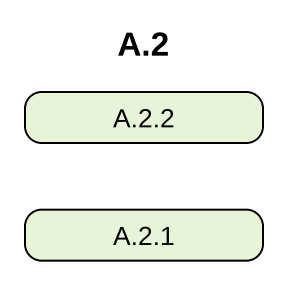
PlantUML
@startuml
title A.2
hide empty description
state "A.2.2" as A_2_2
state "A.2.1" as A_2_1
@enduml
